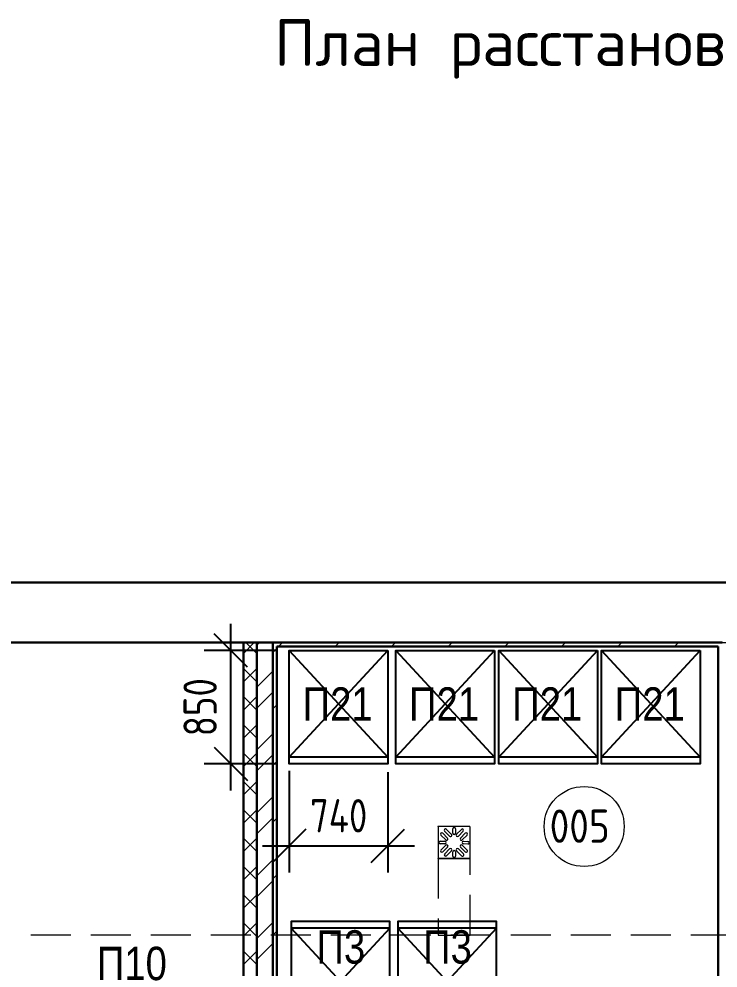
# Model space of a CAD drawing. Header units: millimetres. Extents: x -21010 to 105841, y -18351 to 135084.
# Drawn here: x 43649 to 48892, y 127968 to 135084 of the extents above; entities that cross this region are included whole.
import ezdxf
from ezdxf import colors
from ezdxf.entities.mleader import LeaderData, LeaderLine
from ezdxf.enums import TextEntityAlignment as Align
from ezdxf.math import Vec2, Vec3

# ---------------------------------------------------------------- set-up
doc = ezdxf.new("R2010")
doc.units = ezdxf.units.MM
doc.linetypes.add('ADSK_Линия сетки', pattern=[2500, 2000, -250, 0, -250])
doc.linetypes.add('ADSK_Сверху', pattern=[450, 300, -150])
for name, color, linetype, lineweight in [('ДОНМ_ТХ_Анно', 84, 'Continuous', 20), ('Линии', 7, 'Continuous', 9), ('Марки помещений', 7, 'Continuous', 9), ('Оси', 7, 'Continuous', 9), ('ОФ_рамка', 8, 'Continuous', 60), ('Стены внутренние', 7, 'Continuous', 18), ('Стены наружные', 7, 'Continuous', 18)]:
    doc.layers.add(name, color=color, linetype=linetype, lineweight=lineweight)
doc.layers.add('ТХ ВК Аннотации', color=7, linetype='Continuous', lineweight=20, true_color=0x4c9a9a)
for name, color, linetype in [('тх разм', 7, 'Continuous'), ('ТХ-Вода (ВК)', 170, 'Continuous'), ('ТХ_ПД_ЭО (все электрическое оборудование - кроме вытяжных зонтов)', 20, 'Continuous')]:
    doc.layers.add(name, color=color, linetype=linetype)
doc.styles.add('GOST Common_3', font='GOST_Common.ttf', dxfattribs={"height": 3.5})
doc.styles.add('PDF ISOCPEUR', font='isocpeur.ttf')
doc.styles.add('ГОСТ 2.304', font='CS_Gost2304.shx')
doc.styles.add('ТХ_ДОНМ', font='ARIALN.TTF')
doc.dimstyles.new('СПДС', dxfattribs={"dimscale": 100, "dimtxt": 2.5, "dimasz": 2.5, "dimexe": 2, "dimexo": 0.625, "dimgap": 1, "dimtad": 1, "dimdec": 0, "dimtxsty": 'ГОСТ 2.304', "dimblk": 'OBLIQUE', "dimblk1": 'OBLIQUE', "dimblk2": 'OBLIQUE', "dimcen": 2.5, "dimdle": 2, "dimadec": 0, "dimazin": 2, "dimtfac": 0.75, "dimtdec": 4, "dimtmove": 1, "dimatfit": 3, "dimfxl": 1, "dimtfill": 1, "dimtolj": 1, "dimarcsym": 1})

# ---------------------------------------------------------------- blocks, each defined once
blk = doc.blocks.new('Шкаф среднетем с нижним агрег 700 л')
at = {"layer": 'ТХ_ПД_ЭО (все электрическое оборудование - кроме вытяжных зонтов)', "color": 30, "flags": 128}
blk.add_lwpolyline([(-282397, 147834.8), (-282397, 148684.8), (-281657, 148684.8), (-281657, 147834.8)], close=True, dxfattribs=at)
blk.add_lwpolyline([(-281657, 147834.8), (-282397, 148634.6), (-281657, 148634.8), (-282397, 147834.8)], dxfattribs=at)
blk = doc.blocks.new('_Oblique')
at = {"color": 0, "linetype": 'ByBlock', "lineweight": -2}
blk.add_line((-0.5, -0.5), (0.5, 0.5), dxfattribs=at)
blk = doc.blocks.new('*D1350')
at = {"layer": 'Defpoints', "color": 0, "ltscale": 100, "transparency": 16777216}
for p in [(45676.7, 129508.2), (46416.7, 129498.2), (46416.7, 128884.2)]:
    blk.add_point(p, dxfattribs=at)
at = {"layer": 'тх разм', "color": 0, "lineweight": -2, "ltscale": 100, "transparency": 16777216}
for p, q in [((45676.7, 129445.7), (45676.7, 128684.2)), ((46416.7, 129435.7), (46416.7, 128684.2)), ((45476.7, 128884.2), (46616.7, 128884.2))]:
    blk.add_line(p, q, dxfattribs=at)
at = {"layer": 'тх разм', "color": 0, "lineweight": -2, "ltscale": 100, "transparency": 16777216, "xscale": 250, "yscale": 250, "zscale": 250, "rotation": 180}
blk.add_blockref('_Oblique', (45676.7, 128884.2), dxfattribs=at)
at = {"layer": 'тх разм', "color": 0, "lineweight": -2, "ltscale": 100, "transparency": 16777216, "xscale": 250, "yscale": 250, "zscale": 250}
blk.add_blockref('_Oblique', (46416.7, 128884.2), dxfattribs=at)
at = {"layer": 'тх разм', "color": 0, "ltscale": 100, "transparency": 16777216, "insert": (46046.7, 129109.2), "char_height": 250, "attachment_point": 5, "style": 'ГОСТ 2.304', "bg_fill": 3, "box_fill_scale": 1.1, "bg_fill_color": 256, "bg_fill_true_color": 13158600, "bg_fill_transparency": 0}
blk.add_mtext('\\A1;740', dxfattribs=at)
blk = doc.blocks.new('*D1351')
at = {"layer": 'Defpoints', "color": 0, "ltscale": 100, "transparency": 16777216}
for p in [(45238.2, 130348.2), (45648.6, 130348.2), (45648.6, 129498.2)]:
    blk.add_point(p, dxfattribs=at)
at = {"layer": 'тх разм', "color": 0, "lineweight": -2, "ltscale": 100, "transparency": 16777216}
for p, q in [((45238.2, 129298.2), (45238.2, 130548.2)), ((45586.1, 130348.2), (45038.2, 130348.2)), ((45586.1, 129498.2), (45038.2, 129498.2))]:
    blk.add_line(p, q, dxfattribs=at)
at = {"layer": 'тх разм', "color": 0, "lineweight": -2, "ltscale": 100, "transparency": 16777216, "xscale": 250, "yscale": 250, "zscale": 250}
for p, rotation in [((45238.2, 130348.2), 90), ((45238.2, 129498.2), 270)]:
    blk.add_blockref('_Oblique', p, dxfattribs=dict(at, rotation=rotation))
at = {"layer": 'тх разм', "color": 0, "ltscale": 100, "transparency": 16777216, "insert": (45008.1, 129923.2), "char_height": 250, "attachment_point": 5, "rotation": 90, "style": 'ГОСТ 2.304', "bg_fill": 3, "box_fill_scale": 1.1, "bg_fill_color": 256, "bg_fill_true_color": 13158600, "bg_fill_transparency": 0}
blk.add_mtext('\\A1;850', dxfattribs=at)
blk = doc.blocks.new('трап')
at = {"layer": 'ТХ ВК Аннотации'}
for p, q in [((34771.5, 62035.5), (34531.5, 62035.5)), ((34532, 62035), (34532, 61795)), ((34567.2, 61985.5), (34603.4, 61949.3)), ((34617.7, 61963.6), (34581.5, 61999.8)), ((34595.6, 62013.9), (34631.8, 61977.7)), ((34642.3, 61986), (34642.3, 62018.3)), ((34662.3, 62018.3), (34662.3, 61986)), ((34671, 61977.7), (34707.3, 62013.9)), ((34721.4, 61999.8), (34685.2, 61963.6)), ((34699.5, 61949.3), (34735.7, 61985.5)), ((34772, 61795), (34772, 62035)), ((34550.1, 61925.7), (34582.5, 61925.5)), ((34589.8, 61934.6), (34553.6, 61970.8)), ((34750.4, 61970.8), (34714.2, 61934.6)), ((34723.3, 61924.5), (34755.7, 61924.3)), ((34582.4, 61905.5), (34550, 61905.7)), ((34553.6, 61859.2), (34589.8, 61895.4)), ((34604, 61881.3), (34567.7, 61845)), ((34582, 61830.7), (34618.3, 61867)), ((34632.4, 61852.8), (34596.2, 61816.6)), ((34642.9, 61812.2), (34642.9, 61844.6)), ((34662.9, 61844.6), (34662.9, 61812.2)), ((34707.8, 61816.6), (34671.6, 61852.8)), ((34685.7, 61867), (34722, 61830.7)), ((34736.2, 61845), (34700, 61881.3)), ((34714.2, 61895.4), (34750.4, 61859.2)), ((34755.6, 61904.3), (34723.2, 61904.5)), ((34532, 61795), (34772, 61795))]:
    blk.add_line(p, q, dxfattribs=at)
for centre, start, end in [((34560.1, 61978.4), 45, 225), ((34588.6, 62006.9), 45, 225), ((34652.3, 62018.3), 0, 180), ((34652.3, 61986), 180, 0), ((34714.3, 62006.9), 315, 135), ((34742.8, 61978.4), 315, 135), ((34550.1, 61915.7), 89.62193, 269.62193), ((34582.5, 61915.5), 269.62193, 89.62193), ((34596.9, 61941.7), 225, 45), ((34624.8, 61970.6), 225, 45), ((34678.1, 61970.6), 135, 315), ((34707.1, 61941.7), 135, 315), ((34723.3, 61914.5), 89.62193, 269.62193), ((34755.6, 61914.3), 269.62193, 89.62193), ((34560.7, 61852.1), 135, 315), ((34596.9, 61888.3), 315, 135), ((34625.3, 61859.9), 315, 135), ((34652.9, 61844.6), 0, 180), ((34678.7, 61859.9), 45, 225), ((34707.1, 61888.3), 45, 225), ((34743.3, 61852.1), 225, 45), ((34589.1, 61823.7), 135, 315), ((34652.9, 61812.2), 180, 0), ((34714.9, 61823.7), 225, 45)]:
    blk.add_arc(centre, 10, start, end, dxfattribs=at)
for points, knots in [([(34533.5, 62033.5), (34533.3, 62033.7), (34533.1, 62033.9), (34532.8, 62034.2), (34532.5, 62034.5), (34532.3, 62034.7), (34532.2, 62034.8), (34532, 62035), (34531.9, 62035.1), (34531.7, 62035.3), (34531.6, 62035.4), (34531.5, 62035.5), (34531.5, 62035.5), (34531.5, 62035.5), (34531.5, 62035.5)], [0, 0, 0, 0, 0.142857, 0.285714, 0.357143, 0.428571, 0.5, 0.571429, 0.642857, 0.714286, 0.785714, 0.857143, 0.928571, 1, 1, 1, 1]), ([(34771.5, 62035.5), (34771.5, 62035.5), (34771.4, 62035.5), (34771.4, 62035.5), (34771.3, 62035.4), (34771.2, 62035.3), (34771.1, 62035.1), (34770.9, 62035), (34770.7, 62034.8), (34770.6, 62034.7), (34770.4, 62034.5), (34770.2, 62034.2), (34769.8, 62033.9), (34769.6, 62033.7), (34769.5, 62033.5)], [0, 0, 0, 0, 0.071429, 0.142857, 0.214286, 0.285714, 0.357143, 0.428571, 0.5, 0.571429, 0.642857, 0.714286, 0.857143, 1, 1, 1, 1]), ([(34532, 61795), (34532, 61795), (34532, 61795), (34532.1, 61795.1), (34532.2, 61795.2), (34532.3, 61795.3), (34532.4, 61795.4), (34532.5, 61795.5), (34532.7, 61795.7), (34532.9, 61795.9), (34533.1, 61796.1), (34533.3, 61796.3), (34533.6, 61796.6), (34533.9, 61796.9), (34534, 61797)], [0, 0, 0, 0, 0.071429, 0.142857, 0.214286, 0.285714, 0.357143, 0.428571, 0.5, 0.571429, 0.642857, 0.714286, 0.857143, 1, 1, 1, 1]), ([(34770, 61797), (34770.1, 61796.9), (34770.4, 61796.6), (34770.7, 61796.3), (34770.9, 61796.1), (34771.1, 61795.9), (34771.3, 61795.7), (34771.5, 61795.5), (34771.6, 61795.4), (34771.7, 61795.3), (34771.8, 61795.2), (34771.9, 61795.1), (34772, 61795), (34772, 61795), (34772, 61795)], [0, 0, 0, 0, 0.142857, 0.285714, 0.357143, 0.428571, 0.5, 0.571429, 0.642857, 0.714286, 0.785714, 0.857143, 0.928571, 1, 1, 1, 1])]:
    blk.add_open_spline(points, degree=3, knots=knots, dxfattribs=at)
blk = doc.blocks.new('_None')
blk = doc.blocks.new('Шкаф холод с нижним агрег 700 л')
at = {"layer": 'ТХ_ПД_ЭО (все электрическое оборудование - кроме вытяжных зонтов)', "color": 152, "true_color": 0x2776bb, "flags": 128}
blk.add_lwpolyline([(-282397, 147834.8), (-282397, 148684.8), (-281657, 148684.8), (-281657, 147834.8)], close=True, dxfattribs=at)
blk.add_lwpolyline([(-281657, 147834.8), (-282397, 148634.6), (-281657, 148634.8), (-282397, 147834.8)], dxfattribs=at)
blk = doc.blocks.new('Подвал 21082025 планы')
at = {"layer": 'Линии', "linetype": 'ADSK_Сверху'}
for p, q in [((47290, -1620), (47050, -1620)), ((47050, -1620), (47050, -2193)), ((47290, -2193), (47290, -1620)), ((52845.2, -2193), (42700, -2193)), ((47050, -2193), (47290, -2193))]:
    blk.add_line(p, q, dxfattribs=at)
at = {"layer": 'Марки помещений'}
blk.add_circle((48146.1, -1379.6), 300, dxfattribs=at)
at = {"layer": 'Оси', "linetype": 'ADSK_Линия сетки'}
blk.add_line((56682.9, 0), (-12349.1, 0), dxfattribs=at)
at = {"layer": 'Стены внутренние', "linetype": 'Continuous', "lineweight": 9}
for p, q in [((45590, -81.6), (45671.6, 0)), ((45690, -81.6), (45608.4, 0)), ((45590, -293.8), (45690, -193.8)), ((45690, -293.8), (45590, -193.8)), ((45590, -505.9), (45690, -405.9)), ((45690, -505.9), (45590, -405.9)), ((45590, -718), (45690, -618)), ((45690, -718), (45590, -618)), ((45590, -930.2), (45690, -830.2)), ((45690, -930.2), (45590, -830.2)), ((45590, -1142.3), (45690, -1042.3)), ((45690, -1142.3), (45590, -1042.3)), ((45590, -1354.4), (45690, -1254.4)), ((45690, -1354.4), (45590, -1254.4)), ((45590, -1566.5), (45690, -1466.5)), ((45690, -1566.6), (45590, -1466.6)), ((45590, -1778.7), (45690, -1678.7)), ((45690, -1778.7), (45590, -1678.7)), ((45590, -1990.8), (45690, -1890.8)), ((45690, -1990.8), (45590, -1890.8)), ((45590, -2202.9), (45690, -2102.9)), ((45690, -2203), (45590, -2103)), ((45590, -2415.1), (45690, -2315.1)), ((45690, -2415.1), (45590, -2315.1))]:
    blk.add_line(p, q, dxfattribs=at)
at = {"layer": 'Стены внутренние', "lineweight": 30}
for p, q in [((45590, 0), (45590, -2900)), ((45690, 0), (45590, 0))]:
    blk.add_line(p, q, dxfattribs=at)
at = {"layer": 'Стены наружные', "lineweight": 30}
for p, q in [((54050, 450), (-450, 450)), ((30240, 0), (45590, 0)), ((49180, 0), (45690, 0)), ((45690, 0), (45690, -3000)), ((45810, 0), (45810, -2970)), ((45840, -30), (49150, -30)), ((45840, -2970), (45840, -30)), ((49150, -30), (49150, -2970))]:
    blk.add_line(p, q, dxfattribs=at)
at = {"layer": 'Стены наружные', "linetype": 'Continuous', "lineweight": 9}
for p, q in [((45690, -20), (45710, 0)), ((45810, -73.8), (45840, -43.8)), ((45853.8, -30), (45883.8, 0)), ((46278, -30), (46308, 0)), ((46702.3, -30), (46732.3, 0)), ((47126.5, -30), (47156.5, 0)), ((47550.8, -30), (47580.8, 0)), ((47975.1, -30), (48005.1, 0)), ((48399.3, -30), (48429.3, 0)), ((48823.6, -30), (48853.6, 0)), ((45690, -334.3), (45810, -214.3)), ((45690, -491.4), (45810, -371.4)), ((45810, -498), (45840, -468)), ((45690, -805.8), (45810, -685.8)), ((45690, -962.9), (45810, -842.9)), ((45810, -922.3), (45840, -892.3)), ((45690, -1277.2), (45810, -1157.2)), ((45690, -1434.4), (45810, -1314.4)), ((45810, -1346.5), (45840, -1316.5)), ((45690, -1748.7), (45810, -1628.7)), ((45810, -1770.8), (45840, -1740.8)), ((45690, -1905.8), (45810, -1785.8)), ((45690, -2220.1), (45810, -2100.1)), ((45810, -2195.1), (45840, -2165.1)), ((45690, -2377.3), (45810, -2257.3))]:
    blk.add_line(p, q, dxfattribs=at)
at = {"layer": 'Марки помещений', "style": 'GOST Common_3', "width": 0.9}
blk.add_text('005', height=250, dxfattribs=at).set_placement((47887.4, -1501.8))

msp = doc.modelspace()

# ---------------------------------------------------------------- block references
at = {"color": 1, "rotation": 180}
for p in [(-235980.3, 278183), (-235182.1, 278183), (-234408.9, 278183), (-233639.6, 278183)]:
    msp.add_blockref('Шкаф среднетем с нижним агрег 700 л', p, dxfattribs=at)
at = {"color": 1, "xscale": -1}
for p in [(-235966.1, -20367.3), (-235166.1, -20367.3)]:
    msp.add_blockref('Шкаф холод с нижним агрег 700 л', p, dxfattribs=at)
at = {"layer": 'ТХ-Вода (ВК)', "color": 0}
msp.add_blockref('трап', (12260.1, 66993.2), dxfattribs=at)

# ---------------------------------------------------------------- texts
at = {"layer": 'ДОНМ_ТХ_Анно', "style": 'ТХ_ДОНМ'}
for s, p in [('П21', (46039.2, 129947.2)), ('П21', (46837.4, 129947.2)), ('П21', (47610.6, 129947.2)), ('П21', (48380, 129947.2)), ('П3', (46063.1, 128125.6)), ('П3', (46863.1, 128125.6))]:
    msp.add_text(s, height=250, dxfattribs=at).set_placement(p, align=Align.MIDDLE_CENTER)
at = {"layer": 'ОФ_рамка', "lineweight": 15, "ltscale": 100, "transparency": 33554636, "insert": (52268.7, 134586.9), "char_height": 350, "width": 22802.106, "attachment_point": 5, "style": 'PDF ISOCPEUR'}
msp.add_mtext('{\\C0;План расстановки технологического оборудования и мебели\\PПодвал}', dxfattribs=at)

# ---------------------------------------------------------------- leaders
at = {"layer": 'ДОНМ_ТХ_Анно'}
ml = msp.add_multileader_mtext('Standard', dxfattribs=at)
ml.set_content('П10', color=256, style='ТХ_ДОНМ')
ml.set_leader_properties()
ml.set_arrow_properties(name='NONE')
ml.build(insert=Vec2(0, 0))
ml.multileader.update_dxf_attribs({"text_left_attachment_type": 6, "text_right_attachment_type": 6, "dogleg_length": 0.25, "arrow_head_size": 250})
ctx = ml.context
ctx.base_point, ctx.char_height, ctx.arrow_head_size, ctx.landing_gap_size, ctx.plane_origin = Vec3(44124.8, 127826.9), 250, 250, 25, Vec3(41432.7, 123534.5)
ctx.left_attachment, ctx.right_attachment = 6, 6
notes = []
notes.append((ctx, [(1, (1, 1, 0), (44746.5, 127826.9), (-1, 0), 0.25, [(0, [(45201.2, 127207.2)], 0, [])])]))
ctx.mtext.insert, ctx.mtext.flow_direction = Vec3(44233.2, 128126.9), 5
for ctx, leaders in notes:
    for number, flags, end, landing, length, lines in leaders:
        leader = LeaderData()
        leader.index, (leader.has_last_leader_line, leader.has_dogleg_vector, leader.attachment_direction) = number, flags
        leader.last_leader_point, leader.dogleg_vector, leader.dogleg_length = Vec3(end), Vec3(landing), length
        for number, points, colour, breaks in lines:
            line = LeaderLine()
            line.index, line.vertices, line.color, line.breaks = number, Vec3.list(points), colors.encode_raw_color(colour), breaks
            leader.lines.append(line)
        ctx.leaders.append(leader)

# ---------------------------------------------------------------- next in the draw order: dimensions: what is measured, and where the dimension line sits
at = {"layer": 'тх разм', "ltscale": 100}
dim = msp.add_aligned_dim(p1=(45648.6, 129498.2), p2=(45648.6, 130348.2), distance=410.3, dimstyle='СПДС', dxfattribs=at)
dim.commit()
dim.dimension.update_dxf_attribs({"geometry": '*D1351', "text_midpoint": (45008.1, 129923.2)})

# ---------------------------------------------------------------- next in the draw order: linework, layer by layer
at = {"layer": 'Оси', "linetype": 'ADSK_Линия сетки'}
msp.add_line((56083.3, 130408.2), (38251.3, 130408.2), dxfattribs=at)
msp.add_lwpolyline([(38251.3, 130408.2), (56424.9, 130408.2)], dxfattribs=at)

# ---------------------------------------------------------------- next in the draw order: block references
msp.add_blockref('Подвал 21082025 планы', (-257.9, 130408.2))

# ---------------------------------------------------------------- next in the draw order: dimensions: what is measured, and where the dimension line sits
at = {"layer": 'тх разм', "ltscale": 100}
dim = msp.add_linear_dim(base=(46416.7, 128884.2), p1=(45676.7, 129508.2), p2=(46416.7, 129498.2), dimstyle='СПДС', dxfattribs=at)
dim.commit()
dim.dimension.update_dxf_attribs({"geometry": '*D1350', "text_midpoint": (46046.7, 129109.2)})

doc.saveas('drawing.dxf')
